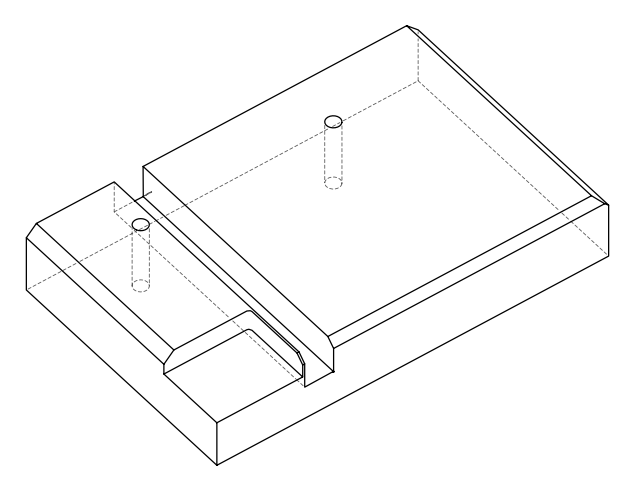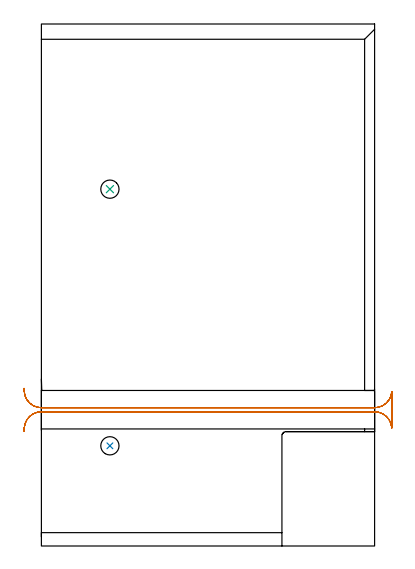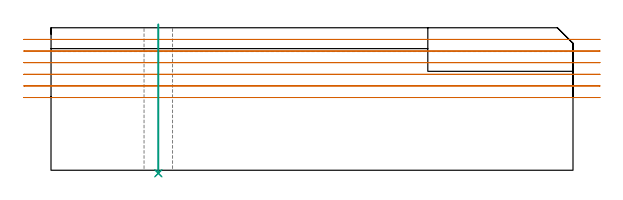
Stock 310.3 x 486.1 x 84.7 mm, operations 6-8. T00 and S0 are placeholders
(PLAN: 8 operations, 3 tool changes, 135.4 min)
(1 AREA_MILL | FG_CHAMFER_SURFACE | UGT0205_001 | 0.25 min | 593 mm3)
(2 AREA_MILL_1 | FG_CHAMFER_SURFACE_1 | UGT0205_001 | 9.18 min | 17731 mm3)
(3 AREA_MILL_2 | FG_CHAMFER_SURFACE_2 | UGT0205_001 | 10.81 min | 14964 mm3)
(4 AREA_MILL_3 | FG_CHAMFER_SURFACE_3 | UGT0205_001 | 14.91 min | 30845 mm3)
(5 MILL_CORNER_NOTCH_RECTANGULAR | CORNER_NOTCH_RECTANGULAR | NXT0201_008 | Follow Part, ap 1.5, ae 75% | 90.33 min | 237188 mm3)
(6 MILL_RECTANGULAR_SLOT | SLOT_RECTANGULAR | UGT0201_004 | Follow Part, ap 8, ae 75% | 9.18 min | 460601 mm3)
(7 INDEXABLE_INSERT_DRILL_THROUGH_HOLE_FROM_SOLID | STEP1HOLE | NXT0302_005 | 0.36 min | 19217 mm3)
(8 INDEXABLE_INSERT_DRILL_THROUGH_HOLE_FROM_SOLID_1 | STEP1HOLE_1 | NXT0302_005 | 0.36 min | 19127 mm3)
(TOOL UGT0205_001 | Chamfer Mill 20 x 3 x 45 deg. | D20 FL50 Z2)
(TOOL NXT0201_008 | ENDMILL 6mm [2P460-0600-NA 1630] | D6 FL26 Z6)
(TOOL UGT0201_004 | End Mill 32 mm | D32 FL53 Z6)
(TOOL NXT0302_005 | Index. Insert Drill 17mm [880-D1700L20-05] | D17 PA176 FL85 Z2)
(OP 6 MILL_RECTANGULAR_SLOT)
G17 G21 G94 G90
T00 M6
G54
G17 G0 G90 X-16.154 Y106.985 S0 M3
G43 Z94.7 H0
Z77.783
G94 G1 X-15.97 Y109.979 F250.
G2 X0. Y125. R16. F500.
G1 X310.3
G2 X326.184 Y110.924 R16.
G1 X326.214 Y110.921
G3 X326.3 Y112.581 R16.
G1 Y141.153
G3 X326.21 Y142.848 R16.
G1 X326.18 Y142.845
G2 X310.3 Y128.8 R16.
G1 X0.
G2 X-15.97 Y143.821 R16.
G1 X-16.154 Y146.815 F250.
G0 Y106.985 Z70.867
G1 X-15.97 Y109.979
G2 X0. Y125. R16. F500.
G1 X310.3
G2 X326.27 Y109.98 R16.
G1 X326.3
Y143.82
X326.27
G2 X310.3 Y128.8 R16.
G1 X0.
G2 X-15.97 Y143.821 R16.
G1 X-16.154 Y146.815 F250.
G0 Y106.985 Z63.95
G1 X-15.97 Y109.979
G2 X0. Y125. R16. F500.
G1 X310.3
G2 X326.27 Y109.98 R16.
G1 X326.3
Y143.82
X326.27
G2 X310.3 Y128.8 R16.
G1 X0.
G2 X-15.97 Y143.821 R16.
G1 X-16.154 Y146.815 F250.
G0 Y106.985 Z57.033
G1 X-15.97 Y109.979
G2 X0. Y125. R16. F500.
G1 X310.3
G2 X326.27 Y109.98 R16.
G1 X326.3
Y143.82
X326.27
G2 X310.3 Y128.8 R16.
G1 X0.
G2 X-15.97 Y143.821 R16.
G1 X-16.154 Y146.815 F250.
G0 Y106.985 Z50.117
G1 X-15.97 Y109.979
G2 X0. Y125. R16. F500.
G1 X310.3
G2 X326.27 Y109.98 R16.
G1 X326.3
Y143.82
X326.27
G2 X310.3 Y128.8 R16.
G1 X0.
G2 X-15.97 Y143.821 R16.
G1 X-16.154 Y146.815 F250.
G0 Y106.985 Z43.2
G1 X-15.97 Y109.979
G2 X0. Y125. R16. F500.
G1 X310.3
G2 X326.27 Y109.98 R16.
G1 X326.3
Y143.82
X326.27
G2 X310.3 Y128.8 R16.
G1 X0.
G2 X-15.97 Y143.821 R16.
G1 X-16.154 Y146.815 F250.
G0 Z94.7
M5
M2
(OP 7 INDEXABLE_INSERT_DRILL_THROUGH_HOLE_FROM_SOLID)
G17 G21 G94 G90
T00 M6
G54
G17 G0 G90 X63.8 Y93.3 S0 M3
G43 Z94.7 H1
G94 G81 G98 Z-1.797 F250. R86.7
G80
M5
M2
(OP 8 INDEXABLE_INSERT_DRILL_THROUGH_HOLE_FROM_SOLID_1)
G17 G21 G94 G90
T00 M6
G54
G17 G0 G90 X63.8 Y332.3 S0 M3
G43 Z94.7 H1
G94 G81 G98 Z-1.797 F250. R86.7
G80
M5
M2
